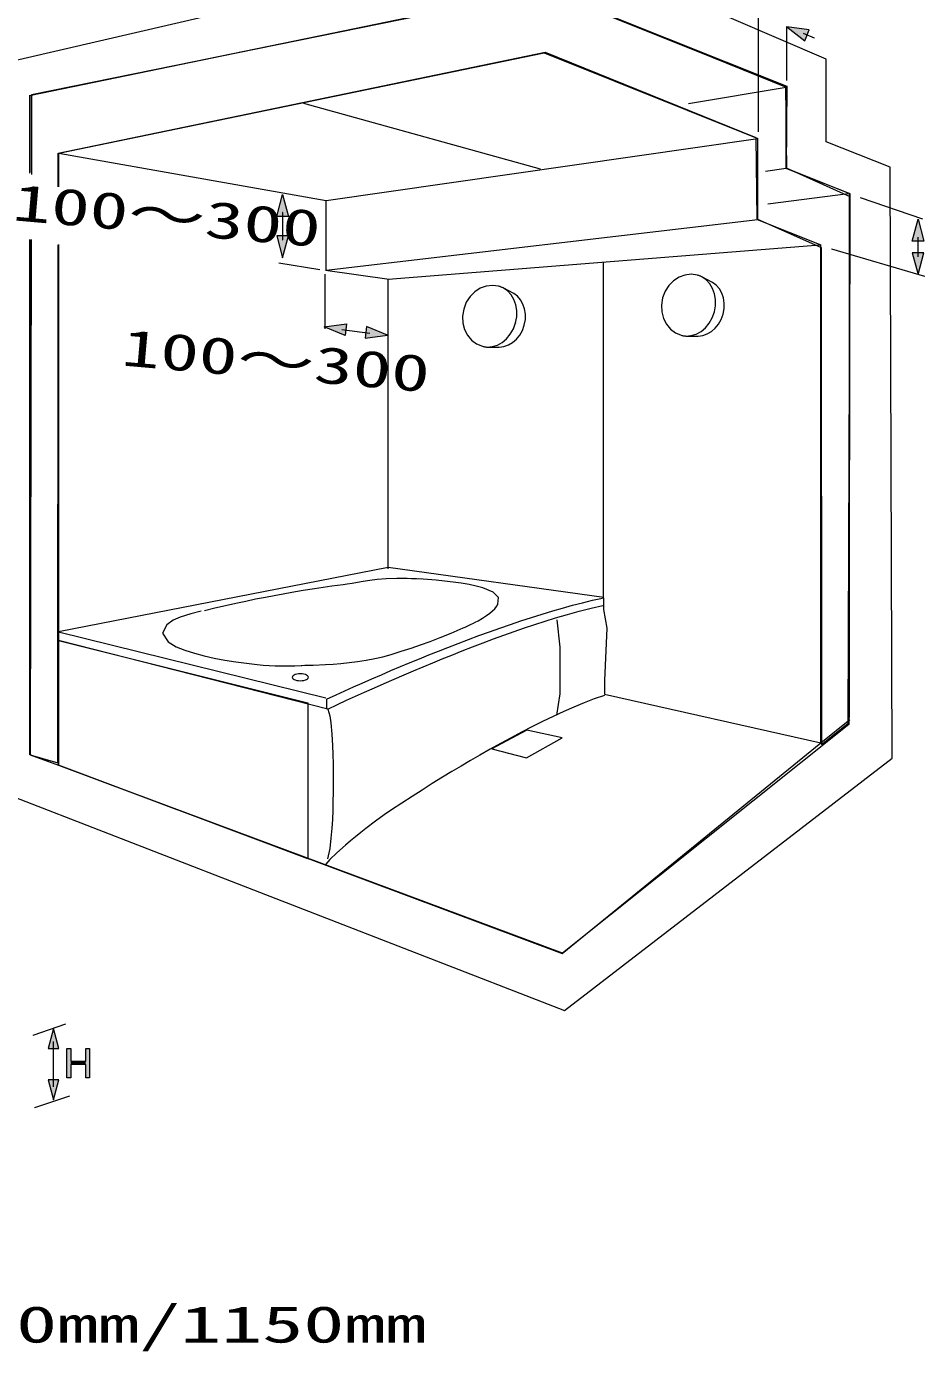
# Model space of a CAD drawing. Units: millimetres on the paper. Extents: x -305 to 305, y -152 to 152.
# Drawn here: x -135.6 to -64.7, y -12.3 to 92.3 of the extents above; entities that cross this region are included whole.
import ezdxf
from ezdxf.enums import TextEntityAlignment as Align

# ---------------------------------------------------------------- set-up
doc = ezdxf.new("R2010")
doc.units = ezdxf.units.MM
doc.layers.add('0-0_PV', color=7, linetype='Continuous', lineweight=9)
doc.styles.add('ＭＳ ゴシック', font='')
doc.styles.get('ＭＳ ゴシック').set_extended_font_data('MS Gothic')

msp = doc.modelspace()

# ---------------------------------------------------------------- linework, layer by layer
at = {"layer": '0-0_PV'}
for p, q in [((-135.391, 86.873), (-94.742, 95.273)), ((-94.742, 95.273), (-75.644, 87.544)), ((-77.824, 84.015), (-77.824, 93.321)), ((-75.578, 88.072), (-75.578, 92.322)), ((-73.417, 91.401), (-74.281, 91.77)), ((-133.086, 82.334), (-94.742, 90.257)), ((-94.742, 90.257), (-77.89, 83.487)), ((-135.36, 80.743), (-135.36, 86.894)), ((-83.358, 86.24), (-75.642, 87.547)), ((-75.642, 81.146), (-75.642, 87.547)), ((-95.042, 81.071), (-113.73, 86.248)), ((-111.97, 78.586), (-77.888, 83.491)), ((-77.888, 77.089), (-77.888, 83.491)), ((-133.114, 82.359), (-133.114, 79.671)), ((-133.086, 82.334), (-111.97, 78.586)), ((-77.276, 80.91), (-75.642, 81.146)), ((-75.691, 81.158), (-70.653, 79.137)), ((-111.97, 73.085), (-111.97, 78.586)), ((-77.093, 78.336), (-70.745, 79.145)), ((-70.653, 37.77), (-70.653, 79.135)), ((-69.807, 78.816), (-64.873, 77.146)), ((-115.429, 77.649), (-115.429, 75.47)), ((-111.97, 73.085), (-77.888, 77.089)), ((-77.936, 77.1), (-72.9, 75.081)), ((-135.36, 34.815), (-135.36, 75.507)), ((-135.257, 75.507), (-135.332, 34.83)), ((-135.332, 34.83), (-135.258, 75.388)), ((-65.247, 75.7), (-65.247, 74.139)), ((-107.073, 72.385), (-72.992, 75.088)), ((-72.053, 74.759), (-64.719, 72.6)), ((-112.458, 73.111), (-115.708, 73.628)), ((-90.059, 47.212), (-90.059, 73.735)), ((-112.082, 72.769), (-112.082, 68.459)), ((-112.018, 73.096), (-106.981, 72.378)), ((-107.073, 49.494), (-107.073, 72.378)), ((-81.457, 72.118), (-82.298, 72.554)), ((-97.156, 71.247), (-97.997, 71.684)), ((-110.727, 68.41), (-108.528, 68.117)), ((-99.255, 67.018), (-98.296, 67.018)), ((-83.556, 67.888), (-82.597, 67.888)), ((-89.807, 44.819), (-89.999, 40.689)), ((-111.842, 38.432), (-133.106, 43.843)), ((-111.935, 39.218), (-111.935, 38.421)), ((-72.9, 35.755), (-70.613, 37.615)), ((-135.355, 34.832), (-133.114, 33.995)), ((-123.726, 30.468), (-133.113, 33.995)), ((-132.545, 13.565), (-135.138, 12.663)), ((-133.508, 8.611), (-133.501, 12.18)), ((-132.245, 7.873), (-135.007, 6.947))]:
    msp.add_line(p, q, dxfattribs=at)
for points in [[(-72.488, 83.208), (-72.474, 89.733), (-94.733, 99.331), (-138.761, 89.111), (-138.772, 32.326), (-93.156, 14.633), (-67.26, 34.57), (-67.424, 81.216)], [(-73.818, 92.053), (-75.581, 92.305), (-74.18, 91.204)], [(-115.871, 77.334), (-115.41, 79.055), (-114.949, 77.334)], [(-65.688, 75.386), (-65.227, 77.107), (-64.765, 75.386)], [(-115.871, 75.785), (-115.41, 74.064), (-114.949, 75.785)], [(-65.688, 74.455), (-65.227, 72.733), (-64.765, 74.455)], [(-110.473, 67.931), (-112.119, 68.614), (-110.352, 68.845)], [(-108.898, 67.721), (-107.131, 67.951), (-108.776, 68.636)], [(-113.417, 26.614), (-133.114, 33.995), (-133.114, 43.843), (-113.417, 38.915)], [(-96.124, 36.772), (-98.882, 35.291), (-96.149, 34.587), (-93.329, 36.159)], [(-133.078, 11.631), (-133.501, 13.217), (-133.928, 11.632)], [(-130.954, 10.38), (-132.138, 10.38), (-132.138, 9.323), (-132.436, 9.323), (-132.436, 11.636), (-132.138, 11.636), (-132.138, 10.643), (-130.954, 10.643), (-130.954, 11.636), (-130.656, 11.636), (-130.656, 9.323), (-130.954, 9.323)], [(-133.931, 9.16), (-133.507, 7.574), (-133.08, 9.159)]]:
    msp.add_lwpolyline(points, close=True, dxfattribs=at)
for points in [[(-135.248, 80.818), (-135.236, 86.939), (-94.716, 95.284), (-75.578, 87.615), (-75.65, 81.167), (-70.622, 78.905), (-70.69, 37.209), (-70.7, 37.216), (-93.314, 19.16)], [(-133.126, 79.671), (-133.123, 82.326), (-94.672, 90.291), (-78.037, 83.566), (-77.96, 77.131), (-72.881, 74.882), (-72.853, 35.623), (-70.739, 37.322), (-70.594, 79.108), (-75.594, 81.085), (-75.672, 87.559), (-94.706, 95.196), (-135.236, 86.939), (-135.247, 80.632)], [(-93.314, 19.16), (-135.332, 34.83), (-135.257, 75.493)], [(-135.332, 34.83), (-133.168, 34.199), (-133.13, 75.066)], [(-133.114, 75.097), (-133.114, 33.995), (-93.343, 19.135), (-72.9, 35.755), (-72.9, 75.079)], [(-82.647, 72.693), (-83.144, 72.76), (-83.636, 72.701), (-84.105, 72.527), (-84.534, 72.248), (-84.906, 71.875), (-85.203, 71.419), (-85.407, 70.89)], [(-82.298, 72.554), (-82.345, 72.578), (-82.393, 72.601), (-82.441, 72.622), (-82.49, 72.642), (-82.541, 72.66), (-82.593, 72.677), (-82.647, 72.693)], [(-81.314, 69.786), (-81.225, 70.282), (-81.221, 70.765), (-81.298, 71.222), (-81.45, 71.642), (-81.671, 72.012), (-81.956, 72.32), (-82.298, 72.554)], [(-98.347, 71.822), (-98.843, 71.889), (-99.335, 71.83), (-99.805, 71.656), (-100.234, 71.377), (-100.606, 71.005), (-100.902, 70.549), (-101.106, 70.019)], [(-97.997, 71.684), (-98.045, 71.708), (-98.092, 71.73), (-98.141, 71.751), (-98.19, 71.771), (-98.24, 71.789), (-98.293, 71.806), (-98.347, 71.822)], [(-97.014, 68.916), (-96.924, 69.412), (-96.921, 69.894), (-96.998, 70.351), (-97.15, 70.771), (-97.371, 71.141), (-97.655, 71.449), (-97.997, 71.684)], [(-96.319, 68.753), (-96.238, 69.194), (-96.232, 69.624), (-96.296, 70.032), (-96.425, 70.409), (-96.615, 70.744), (-96.86, 71.027), (-97.156, 71.247)], [(-80.619, 69.623), (-80.539, 70.064), (-80.533, 70.494), (-80.597, 70.903), (-80.726, 71.28), (-80.916, 71.614), (-81.161, 71.897), (-81.457, 72.118)], [(-85.407, 70.89), (-85.496, 70.33), (-85.469, 69.786), (-85.334, 69.277), (-85.103, 68.82), (-84.785, 68.433), (-84.389, 68.135), (-83.926, 67.943)], [(-101.106, 70.019), (-101.196, 69.459), (-101.168, 68.915), (-101.034, 68.406), (-100.802, 67.949), (-100.484, 67.563), (-100.088, 67.264), (-99.625, 67.073)], [(-83.556, 67.888), (-83.142, 67.919), (-82.741, 68.042), (-82.364, 68.251), (-82.022, 68.537), (-81.726, 68.894), (-81.486, 69.313), (-81.314, 69.786)], [(-82.597, 67.888), (-82.23, 67.93), (-81.875, 68.051), (-81.543, 68.245), (-81.242, 68.506), (-80.982, 68.827), (-80.771, 69.201), (-80.619, 69.623)], [(-99.255, 67.018), (-98.841, 67.048), (-98.44, 67.171), (-98.064, 67.38), (-97.721, 67.666), (-97.425, 68.023), (-97.186, 68.442), (-97.014, 68.916)], [(-98.296, 67.018), (-97.929, 67.059), (-97.575, 67.181), (-97.243, 67.375), (-96.942, 67.635), (-96.681, 67.956), (-96.471, 68.331), (-96.319, 68.753)], [(-99.625, 67.073), (-99.571, 67.059), (-99.517, 67.047), (-99.464, 67.038), (-99.412, 67.03), (-99.36, 67.024), (-99.308, 67.02), (-99.255, 67.018)], [(-83.926, 67.943), (-83.871, 67.93), (-83.817, 67.918), (-83.765, 67.908), (-83.712, 67.901), (-83.66, 67.895), (-83.608, 67.891), (-83.556, 67.888)], [(-90.041, 47.25), (-107.072, 49.599), (-133.107, 44.537), (-111.996, 39.323)], [(-121.582, 46.214), (-120.756, 46.416), (-119.928, 46.61), (-119.099, 46.796), (-118.323, 46.963), (-117.545, 47.124), (-116.767, 47.278), (-116.069, 47.411), (-115.37, 47.539), (-114.67, 47.663), (-113.783, 47.813), (-112.894, 47.955), (-112.207, 48.059), (-111.52, 48.158), (-110.634, 48.277), (-110.321, 48.316)], [(-110.321, 48.316), (-109.915, 48.382), (-109.498, 48.457), (-109.045, 48.534), (-108.531, 48.609), (-107.931, 48.677), (-107.221, 48.732), (-106.376, 48.77)], [(-106.376, 48.77), (-106.314, 48.769), (-106.146, 48.768), (-105.892, 48.765), (-105.576, 48.758), (-105.22, 48.747), (-104.845, 48.73), (-104.475, 48.707)], [(-98.399, 46.713), (-98.357, 47.238), (-98.784, 47.663), (-99.585, 47.999), (-100.121, 48.144), (-100.667, 48.26), (-101.299, 48.369), (-101.933, 48.459), (-102.611, 48.54), (-103.291, 48.609), (-103.968, 48.669), (-104.646, 48.722)], [(-111.935, 39.218), (-111.183, 39.566), (-110.5, 39.876), (-109.816, 40.183), (-109.13, 40.487), (-108.371, 40.819), (-107.611, 41.147), (-106.849, 41.472), (-106.086, 41.794), (-105.343, 42.103), (-104.599, 42.408), (-103.853, 42.71), (-103.106, 43.009), (-102.357, 43.303), (-101.541, 43.619), (-100.722, 43.93), (-99.901, 44.236), (-99.078, 44.536), (-98.253, 44.83), (-97.424, 45.117), (-96.593, 45.398), (-95.759, 45.67), (-94.921, 45.934), (-94.081, 46.188), (-93.301, 46.413), (-92.518, 46.628), (-91.732, 46.831), (-90.943, 47.02), (-90.15, 47.192)], [(-90.059, 47.212), (-90.059, 46.286), (-89.807, 44.819)], [(-121.831, 46.152), (-122.667, 45.945), (-123.485, 45.68), (-124.037, 45.449), (-124.538, 45.096), (-124.893, 44.439), (-124.453, 43.754), (-123.81, 43.346), (-123.123, 43.082), (-122.364, 42.848), (-121.59, 42.643), (-120.807, 42.465), (-119.96, 42.303), (-119.111, 42.166), (-118.26, 42.048), (-117.406, 41.945)], [(-111.842, 38.432), (-111.06, 38.799), (-110.355, 39.124), (-109.648, 39.446), (-108.94, 39.766), (-108.162, 40.113), (-107.383, 40.456), (-106.602, 40.796), (-105.82, 41.133), (-105.067, 41.453), (-104.312, 41.771), (-103.556, 42.084), (-102.798, 42.394), (-102.039, 42.7), (-101.222, 43.025), (-100.403, 43.344), (-99.582, 43.658), (-98.76, 43.966), (-97.934, 44.268), (-97.122, 44.558), (-96.307, 44.84), (-95.49, 45.115), (-94.669, 45.38), (-93.845, 45.636), (-92.92, 45.908), (-91.989, 46.163), (-91.052, 46.396), (-90.11, 46.603)], [(-99.972, 45.404), (-99.61, 45.616), (-99.301, 45.814), (-99.041, 46.001), (-98.825, 46.182), (-98.649, 46.358), (-98.509, 46.534), (-98.399, 46.713)], [(-101.14, 44.843), (-100.987, 44.913), (-100.786, 45.009), (-100.563, 45.116), (-100.344, 45.223), (-100.155, 45.315), (-100.022, 45.38), (-99.972, 45.404)], [(-93.756, 45.466), (-93.507, 43.322), (-93.507, 39.635), (-93.788, 37.957)], [(-106.843, 42.74), (-106.033, 42.994), (-105.266, 43.241), (-104.516, 43.495), (-103.755, 43.769), (-102.957, 44.076), (-102.094, 44.429), (-101.616, 44.634), (-101.14, 44.843)], [(-117.406, 41.945), (-116.953, 41.901), (-116.482, 41.869), (-115.994, 41.849), (-115.49, 41.842), (-114.972, 41.845), (-114.442, 41.86), (-113.9, 41.886)], [(-113.9, 41.886), (-113.659, 41.887), (-113, 41.9), (-112.02, 41.942), (-111.418, 41.981), (-110.817, 42.031), (-110.152, 42.099), (-109.489, 42.182), (-108.809, 42.286), (-108.132, 42.413), (-107.483, 42.561), (-106.843, 42.74)], [(-114.01, 41.22), (-114.156, 41.213), (-114.29, 41.192), (-114.408, 41.16), (-114.507, 41.117), (-114.582, 41.066), (-114.63, 41.008), (-114.647, 40.945)], [(-114.647, 40.945), (-114.63, 40.882), (-114.582, 40.824), (-114.507, 40.772), (-114.408, 40.73), (-114.29, 40.697), (-114.156, 40.676), (-114.01, 40.669)], [(-113.374, 40.945), (-113.391, 41.008), (-113.439, 41.066), (-113.514, 41.117), (-113.612, 41.16), (-113.73, 41.192), (-113.864, 41.213), (-114.01, 41.22)], [(-114.01, 40.669), (-113.865, 40.676), (-113.731, 40.697), (-113.612, 40.73), (-113.514, 40.772), (-113.439, 40.824), (-113.391, 40.882), (-113.374, 40.945)], [(-89.999, 40.689), (-89.999, 39.61), (-72.898, 35.755)], [(-89.985, 39.515), (-90.798, 39.23), (-91.602, 38.921), (-92.398, 38.592), (-93.187, 38.246), (-94.036, 37.856), (-94.878, 37.452), (-95.714, 37.035), (-96.545, 36.607), (-97.371, 36.169), (-98.192, 35.722), (-99.009, 35.267), (-99.822, 34.805), (-100.567, 34.373), (-101.308, 33.935), (-102.047, 33.492), (-102.782, 33.044), (-103.588, 32.546), (-104.39, 32.041), (-105.189, 31.531), (-106, 31.005), (-106.807, 30.473), (-107.398, 30.074)], [(-111.842, 38.432), (-111.681, 37.903), (-111.605, 37.348), (-111.522, 36.457), (-111.464, 35.57), (-111.433, 34.846), (-111.416, 34.119), (-111.41, 33.393), (-111.411, 32.633), (-111.419, 31.873), (-111.433, 31.111), (-111.451, 30.412), (-111.48, 29.715), (-111.524, 29.022), (-111.598, 28.23), (-111.674, 27.421), (-111.872, 26.603)], [(-107.398, 30.074), (-108.063, 29.596), (-108.834, 29.006), (-109.242, 28.684), (-109.646, 28.357), (-110.042, 28.031), (-110.434, 27.7), (-111.132, 27.085), (-111.676, 26.564), (-111.999, 26.187)]]:
    msp.add_lwpolyline(points, dxfattribs=at)
for centre, radius, start, end in [((-75.578, 92.322), 0.0009, 0, 180), ((-74.281, 91.77), 0.0009, 66.87589, 246.87589), ((-73.417, 91.401), 0.0009, 246.87589, 66.87589), ((-94.742, 90.257), 0.0034, 68.11382, 248.11382), ((-94.742, 90.257), 0.0034, 281.67432, 101.67432), ((-75.578, 88.072), 0.0009, 180, 0), ((-135.391, 86.873), 0.0034, 101.67492, 281.67492), ((-135.36, 86.894), 0.0034, 0, 180), ((-75.642, 87.547), 0.0034, 0, 180), ((-75.644, 87.544), 0.0034, 247.96628, 67.96628), ((-75.642, 87.547), 0.0009, 279.61843, 99.61843), ((-113.73, 86.248), 0.0009, 74.51696, 254.51696), ((-83.358, 86.24), 0.0009, 99.61843, 279.61843), ((-77.824, 84.015), 0.0009, 180, 0), ((-77.888, 83.491), 0.0034, 0, 180), ((-77.89, 83.487), 0.0034, 248.11382, 68.11382), ((-77.888, 83.491), 0.0009, 278.18951, 98.18951), ((-133.114, 82.359), 0.0034, 0, 180), ((-133.086, 82.334), 0.0034, 101.67432, 281.67432), ((-133.086, 82.334), 0.0009, 79.93496, 259.93496), ((-135.36, 80.743), 0.0034, 180, 0), ((-95.042, 81.071), 0.0009, 254.51696, 74.51696), ((-77.276, 80.91), 0.0009, 98.21507, 278.21507), ((-75.691, 81.158), 0.0034, 68.14642, 248.14642), ((-75.642, 81.146), 0.0034, 180, 0), ((-75.642, 81.146), 0.0009, 278.21507, 98.21507), ((-133.114, 79.671), 0.0034, 180, 0), ((-111.97, 78.586), 0.0009, 0, 180), ((-111.97, 78.586), 0.0009, 98.18951, 278.18951), ((-111.97, 78.586), 0.0009, 259.93496, 79.93496), ((-70.745, 79.145), 0.0009, 277.25816, 97.25816), ((-70.653, 79.135), 0.0034, 0, 180), ((-70.653, 79.137), 0.0034, 248.14642, 68.14642), ((-69.807, 78.816), 0.0009, 71.30711, 251.30711), ((-115.429, 77.649), 0.0009, 0, 180), ((-77.093, 78.336), 0.0009, 97.25816, 277.25816), ((-77.936, 77.1), 0.0034, 68.14742, 248.14742), ((-77.888, 77.089), 0.0034, 180, 0), ((-77.888, 77.089), 0.0009, 276.70079, 96.70079), ((-64.873, 77.146), 0.0009, 251.30711, 71.30711), ((-135.36, 75.507), 0.0034, 0, 180), ((-115.429, 75.47), 0.0009, 180, 0), ((-65.247, 75.7), 0.0009, 0, 180), ((-133.114, 75.097), 0.0034, 0, 180), ((-72.992, 75.088), 0.0009, 274.53457, 94.53457), ((-72.9, 75.079), 0.0034, 0, 180), ((-72.9, 75.081), 0.0034, 248.14742, 68.14742), ((-72.053, 74.759), 0.0009, 73.59603, 253.59603), ((-115.708, 73.628), 0.0009, 80.96304, 260.96304), ((-90.059, 73.735), 0.0009, 0, 180), ((-65.247, 74.139), 0.0009, 180, 0), ((-112.458, 73.111), 0.0009, 260.96304, 80.96304), ((-112.082, 72.769), 0.0009, 0, 180), ((-112.018, 73.096), 0.0009, 81.88718, 261.88718), ((-111.97, 73.085), 0.0009, 96.70079, 276.70079), ((-111.97, 73.085), 0.0009, 180, 0), ((-107.073, 72.385), 0.0009, 94.53457, 274.53457), ((-107.073, 72.378), 0.0009, 0, 180), ((-106.981, 72.378), 0.0009, 261.88718, 81.88718), ((-82.647, 72.693), 0.0009, 74.0133, 254.0133), ((-82.647, 72.693), 0.0009, 262.32369, 82.32369), ((-82.298, 72.554), 0.0009, 55.59876, 235.59876), ((-82.298, 72.554), 0.0009, 62.5688, 242.5688), ((-82.298, 72.554), 0.0009, 243.15803, 63.15803), ((-64.719, 72.6), 0.0009, 253.59603, 73.59603), ((-98.347, 71.822), 0.0009, 74.0133, 254.0133), ((-98.347, 71.822), 0.0009, 262.32369, 82.32369), ((-97.997, 71.684), 0.0009, 55.59876, 235.59876), ((-97.997, 71.684), 0.0009, 62.5688, 242.5688), ((-97.997, 71.684), 0.0009, 243.15803, 63.15803), ((-97.156, 71.247), 0.0009, 53.31647, 233.31647), ((-97.156, 71.247), 0.0009, 242.5688, 62.5688), ((-81.457, 72.118), 0.0009, 53.31647, 233.31647), ((-81.457, 72.118), 0.0009, 242.5688, 62.5688), ((-85.407, 70.89), 0.0009, 350.93783, 170.93783), ((-85.407, 70.89), 0.0009, 158.93361, 338.93361), ((-101.106, 70.019), 0.0009, 350.93783, 170.93783), ((-101.106, 70.019), 0.0009, 158.93361, 338.93361), ((-81.314, 69.786), 0.0009, 340.03723, 160.03723), ((-81.314, 69.786), 0.0009, 169.78802, 349.78802), ((-80.619, 69.623), 0.0009, 340.21943, 160.21943), ((-80.619, 69.623), 0.0009, 169.63979, 349.63979), ((-112.082, 68.459), 0.0009, 180, 0), ((-110.727, 68.41), 0.0009, 82.41902, 262.41902), ((-108.528, 68.117), 0.0009, 262.41902, 82.41902), ((-97.014, 68.916), 0.0009, 340.03723, 160.03723), ((-97.014, 68.916), 0.0009, 169.78802, 349.78802), ((-96.319, 68.753), 0.0009, 340.21943, 160.21943), ((-96.319, 68.753), 0.0009, 169.63979, 349.63979), ((-99.625, 67.073), 0.0009, 75.85765, 255.85765), ((-99.625, 67.073), 0.0009, 247.49709, 67.49709), ((-99.255, 67.018), 0.0009, 94.18212, 274.18212), ((-99.255, 67.018), 0.0009, 90, 270), ((-99.255, 67.018), 0.0009, 267.07176, 87.07176), ((-98.296, 67.018), 0.0009, 96.50079, 276.50079), ((-98.296, 67.018), 0.0009, 270, 90), ((-83.926, 67.943), 0.0009, 75.85765, 255.85765), ((-83.926, 67.943), 0.0009, 247.49709, 67.49709), ((-83.556, 67.888), 0.0009, 94.18212, 274.18212), ((-83.556, 67.888), 0.0009, 90, 270), ((-83.556, 67.888), 0.0009, 267.07176, 87.07176), ((-82.597, 67.888), 0.0009, 96.50079, 276.50079), ((-82.597, 67.888), 0.0009, 270, 90), ((-107.073, 49.494), 0.0009, 180, 0), ((-110.321, 48.316), 0.0009, 99.30275, 279.30275), ((-110.321, 48.316), 0.0009, 277.0326, 97.0326), ((-106.376, 48.77), 0.0009, 89.82774, 269.82774), ((-106.376, 48.77), 0.0009, 272.54237, 92.54237), ((-104.646, 48.722), 0.0009, 85.47155, 265.47155), ((-104.475, 48.707), 0.0009, 266.39176, 86.39176), ((-90.15, 47.192), 0.0009, 282.2886, 102.2886), ((-90.059, 47.212), 0.0009, 0, 180), ((-90.059, 47.212), 0.0009, 180, 0), ((-90.041, 47.25), 0.0009, 262.14901, 82.14901), ((-121.831, 46.152), 0.0009, 283.89954, 103.89954), ((-121.582, 46.214), 0.0009, 103.77958, 283.77958), ((-98.399, 46.713), 0.0009, 328.46024, 148.46024), ((-98.399, 46.713), 0.0009, 175.47657, 355.47657), ((-90.11, 46.603), 0.0009, 282.38042, 102.38042), ((-99.972, 45.404), 0.0009, 120.3249, 300.3249), ((-99.972, 45.404), 0.0009, 296.13608, 116.13608), ((-93.756, 45.466), 0.0009, 6.62412, 186.62412), ((-101.14, 44.843), 0.0009, 114.7336, 294.7336), ((-101.14, 44.843), 0.0009, 293.7081, 113.7081), ((-89.807, 44.819), 0.0009, 189.75503, 9.75503), ((-133.106, 43.843), 0.0009, 75.72304, 255.72304), ((-117.406, 41.945), 0.0009, 84.38742, 264.38742), ((-117.406, 41.945), 0.0009, 263.09873, 83.09873), ((-113.9, 41.886), 0.0009, 90.16295, 270.16295), ((-113.9, 41.886), 0.0009, 272.71091, 92.71091), ((-106.843, 42.74), 0.0009, 107.40323, 287.40323), ((-106.843, 42.74), 0.0009, 285.65818, 105.65818), ((-114.647, 40.945), 0.0009, 14.90426, 194.90426), ((-114.647, 40.945), 0.0009, 165.07148, 345.07148), ((-114.01, 41.22), 0.0009, 87.1326, 267.1326), ((-114.01, 41.22), 0.0009, 272.86364, 92.86364), ((-113.374, 40.945), 0.0009, 345.07148, 165.07148), ((-113.374, 40.945), 0.0009, 194.92725, 14.92725), ((-114.01, 40.669), 0.0009, 92.86364, 272.86364), ((-114.01, 40.669), 0.0009, 267.13579, 87.13579), ((-89.999, 40.689), 0.0009, 0, 180), ((-111.996, 39.323), 0.0009, 256.12838, 76.12838), ((-111.935, 39.218), 0.0009, 0, 180), ((-111.935, 39.218), 0.0009, 114.80685, 294.80685), ((-89.985, 39.515), 0.0009, 289.3494, 109.3494), ((-111.935, 38.421), 0.0009, 180, 0), ((-111.842, 38.432), 0.0009, 16.98266, 196.98266), ((-111.842, 38.432), 0.0009, 115.13255, 295.13255), ((-111.842, 38.432), 0.0009, 255.72304, 75.72304), ((-93.788, 37.957), 0.0009, 170.48904, 350.48904), ((-70.653, 37.77), 0.0034, 180, 0), ((-70.613, 37.615), 0.0034, 309.11237, 129.11237), ((-72.9, 35.755), 0.0034, 129.11237, 309.11237), ((-72.898, 35.755), 0.0009, 257.29605, 77.29605), ((-135.36, 34.815), 0.0034, 180, 0), ((-135.355, 34.832), 0.0034, 69.51999, 249.51999), ((-133.114, 33.995), 0.0034, 249.51999, 69.51999), ((-133.113, 33.995), 0.0009, 69.40594, 249.40594), ((-123.726, 30.468), 0.0009, 249.40594, 69.40594), ((-107.398, 30.074), 0.0009, 305.76054, 125.76054), ((-107.398, 30.074), 0.0009, 123.96928, 303.96928), ((-111.999, 26.187), 0.0009, 139.34972, 319.34972), ((-111.872, 26.603), 0.0009, 166.4097, 346.4097), ((-135.138, 12.663), 0.0009, 109.18344, 289.18344), ((-132.545, 13.565), 0.0009, 289.18344, 109.18344), ((-133.501, 12.18), 0.0009, 359.89218, 179.89218), ((-133.508, 8.611), 0.0009, 179.89218, 359.89218), ((-132.245, 7.873), 0.0009, 288.54745, 108.54745), ((-135.007, 6.947), 0.0009, 108.54745, 288.54745)]:
    msp.add_arc(centre, radius, start, end, dxfattribs=at)
for points in [[(-73.818, 92.053), (-74.18, 91.204), (-75.581, 92.305)], [(-115.871, 77.334), (-114.949, 77.334), (-115.41, 79.055)], [(-65.688, 75.386), (-64.765, 75.386), (-65.227, 77.107)], [(-115.871, 75.785), (-114.949, 75.785), (-115.41, 74.064)], [(-65.688, 74.455), (-64.765, 74.455), (-65.227, 72.733)], [(-110.473, 67.931), (-110.352, 68.845), (-112.119, 68.614)], [(-108.898, 67.721), (-108.776, 68.636), (-107.131, 67.951)], [(-133.078, 11.631), (-133.928, 11.632), (-133.501, 13.217)], [(-132.436, 9.323), (-132.138, 9.323), (-132.436, 11.636)], [(-132.138, 9.323), (-132.138, 11.636), (-132.436, 11.636)], [(-130.954, 9.323), (-130.656, 9.323), (-130.954, 11.636)], [(-130.656, 9.323), (-130.656, 11.636), (-130.954, 11.636)], [(-132.138, 10.38), (-130.954, 10.38), (-132.138, 10.643)], [(-130.954, 10.38), (-130.954, 10.643), (-132.138, 10.643)], [(-133.931, 9.16), (-133.08, 9.159), (-133.507, 7.574)]]:
    msp.add_solid(points, dxfattribs=at)

# ---------------------------------------------------------------- texts
at = {"layer": '0-0_PV', "style": 'ＭＳ ゴシック', "width": 1.55}
for p in [(-136.899, 76.169), (-128.281, 64.707)]:
    msp.add_text('100～300', height=2.889, rotation=355, dxfattribs=at).set_placement(p, align=Align.BOTTOM_LEFT)
at = {"layer": '0-0_PV', "style": 'ＭＳ ゴシック', "width": 1.65}
msp.add_text('2050mm/1600mm/1150mm', height=2.886, dxfattribs=at).set_placement((-168.844, -12.452), align=Align.BOTTOM_LEFT)

doc.saveas('drawing.dxf')
